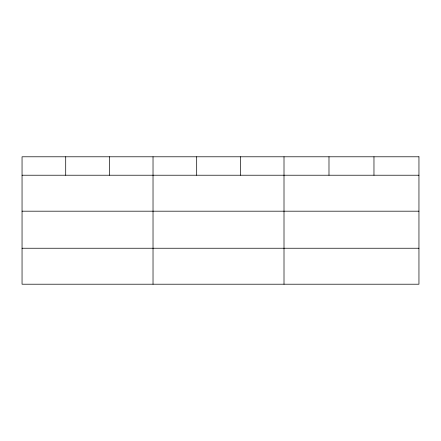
<?xml version="1.0" encoding="UTF-8"?>
<svg xmlns="http://www.w3.org/2000/svg" width="441" height="441" viewBox="0 0 441 441"><rect width="100%" height="100%" fill="white"/><g stroke="black" fill="none" stroke-linecap="round" stroke-linejoin="round"><path stroke-width="0.66" d="M22.05 175.22L418.95 175.22M22.05 211.184L418.95 211.184M22.05 248.239L418.95 248.239M373.968 156.792L373.968 175.22M328.986 156.792L328.986 175.22M284.004 156.792L284.004 284.208M240.345 156.792L240.345 175.22M196.686 156.792L196.686 175.22M153.027 156.792L153.027 284.208M109.368 156.792L109.368 175.22M65.709 156.792L65.709 175.22M418.95 156.792L22.05 156.792L22.05 284.208L418.95 284.208L418.95 156.792"/></g></svg>
